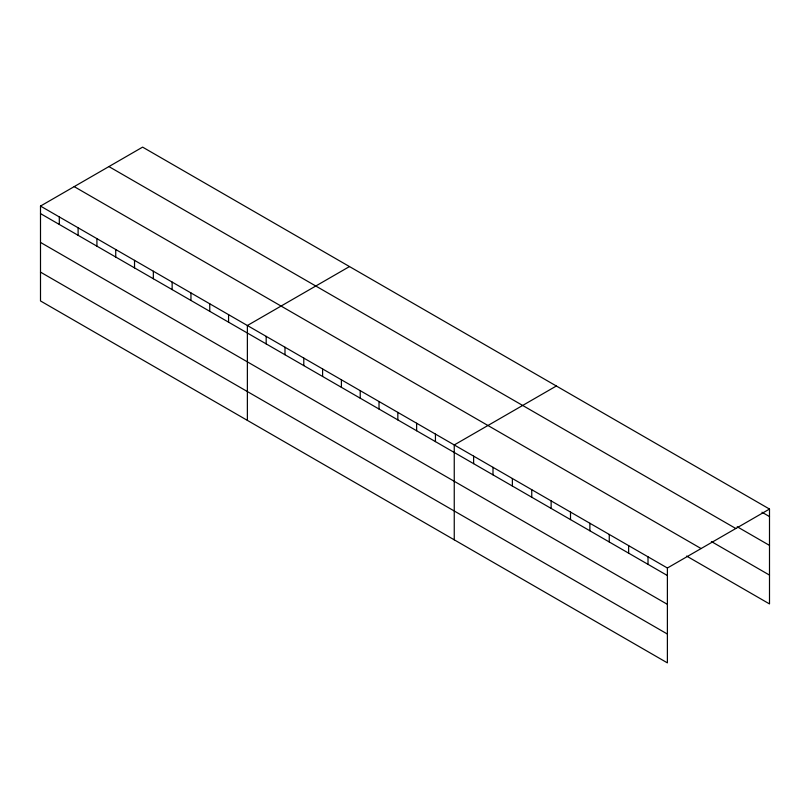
<?xml version="1.0" encoding="UTF-8"?>
<svg xmlns="http://www.w3.org/2000/svg" width="810" height="810" viewBox="0 0 810 810"><rect width="100%" height="100%" fill="white"/><g stroke="black" fill="none" stroke-linecap="round" stroke-linejoin="round"><path stroke-width="1.21" d="M40.5 206.074L667.389 568.012L667.389 662.874L40.5 300.945L40.5 206.074L142.611 147.126L769.5 509.055L769.5 603.926L686.607 556.065M349.485 266.561L247.374 325.519L247.374 420.38M556.359 385.995L454.248 444.953L454.248 539.824M667.389 568.012L769.5 509.055M761.967 512.224L769.5 516.577M737.201 526.753L769.5 545.403M108.915 166.577L735.804 528.505M711.372 541.536L769.5 575.1M74.196 186.624L701.085 548.552M40.5 213.597L667.389 575.535M40.5 242.423L667.389 604.351M40.5 272.119L667.389 634.048M648.01 556.824L648.01 564.347M628.641 545.636L628.641 553.159M609.262 534.448L609.262 541.971M589.883 523.26L589.883 530.783M570.503 512.072L570.503 519.595M551.134 500.884L551.134 508.407M531.755 489.696L531.755 497.218M512.376 478.507L512.376 486.041M492.996 467.329L492.996 474.852M473.627 456.141L473.627 463.664M435.436 434.089L435.436 441.622M416.634 423.235L416.634 430.758M397.832 412.381L397.832 419.904M379.019 401.517L379.019 409.04M360.217 390.663L360.217 398.186M341.405 379.799L341.405 387.332M322.603 368.945L322.603 376.468M303.791 358.091L303.791 365.614M284.988 347.227L284.988 354.75M266.176 336.373L266.176 343.896M228.572 314.655L228.572 322.177M209.76 303.801L209.76 311.324M190.957 292.936L190.957 300.459M172.145 282.083L172.145 289.605M153.343 271.228L153.343 278.751M134.531 260.364L134.531 267.887M115.729 249.51L115.729 257.033M96.916 238.646L96.916 246.179M78.114 227.792L78.114 235.315M59.302 216.938L59.302 224.461"/></g></svg>
